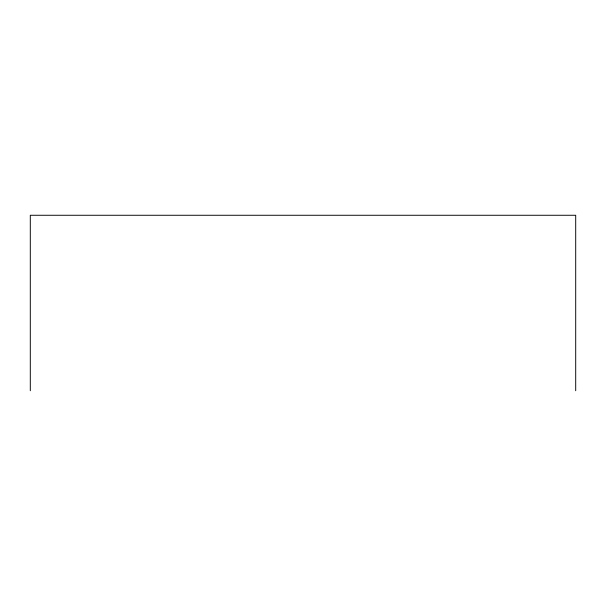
<?xml version="1.0" encoding="UTF-8"?>
<svg xmlns="http://www.w3.org/2000/svg" width="606" height="606" viewBox="0 0 606 606"><rect width="100%" height="100%" fill="white"/><g stroke="black" fill="none" stroke-linecap="round" stroke-linejoin="round"><path stroke-width="0.91" d="M575.7 390.734L575.7 215.266L30.3 215.266L30.3 390.734"/></g></svg>
